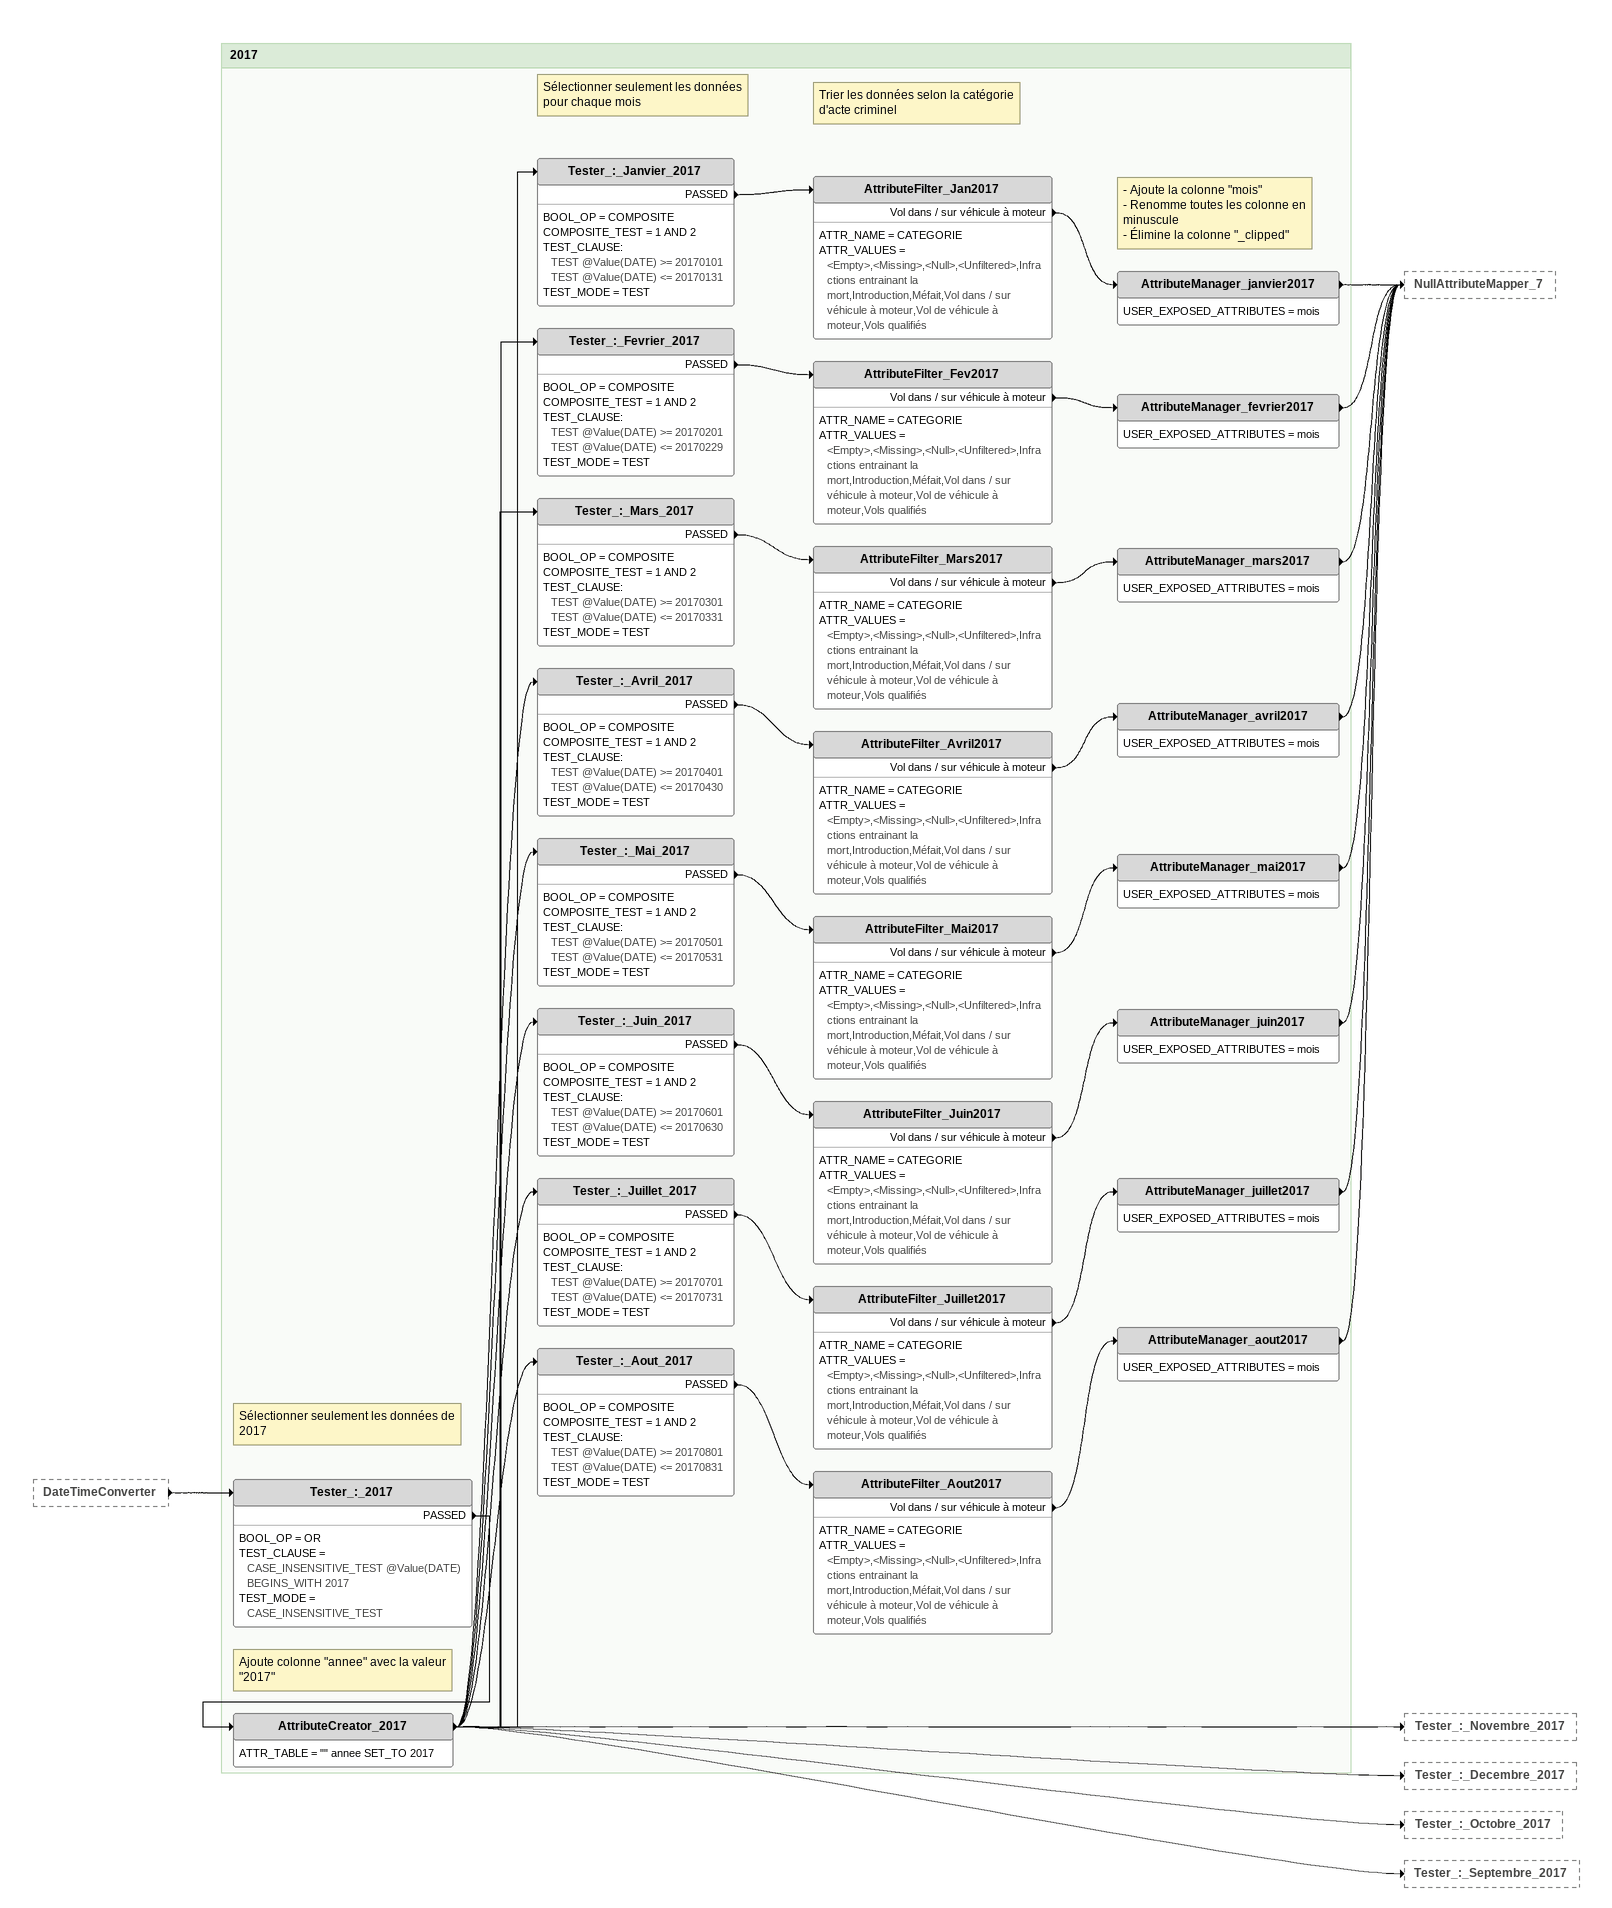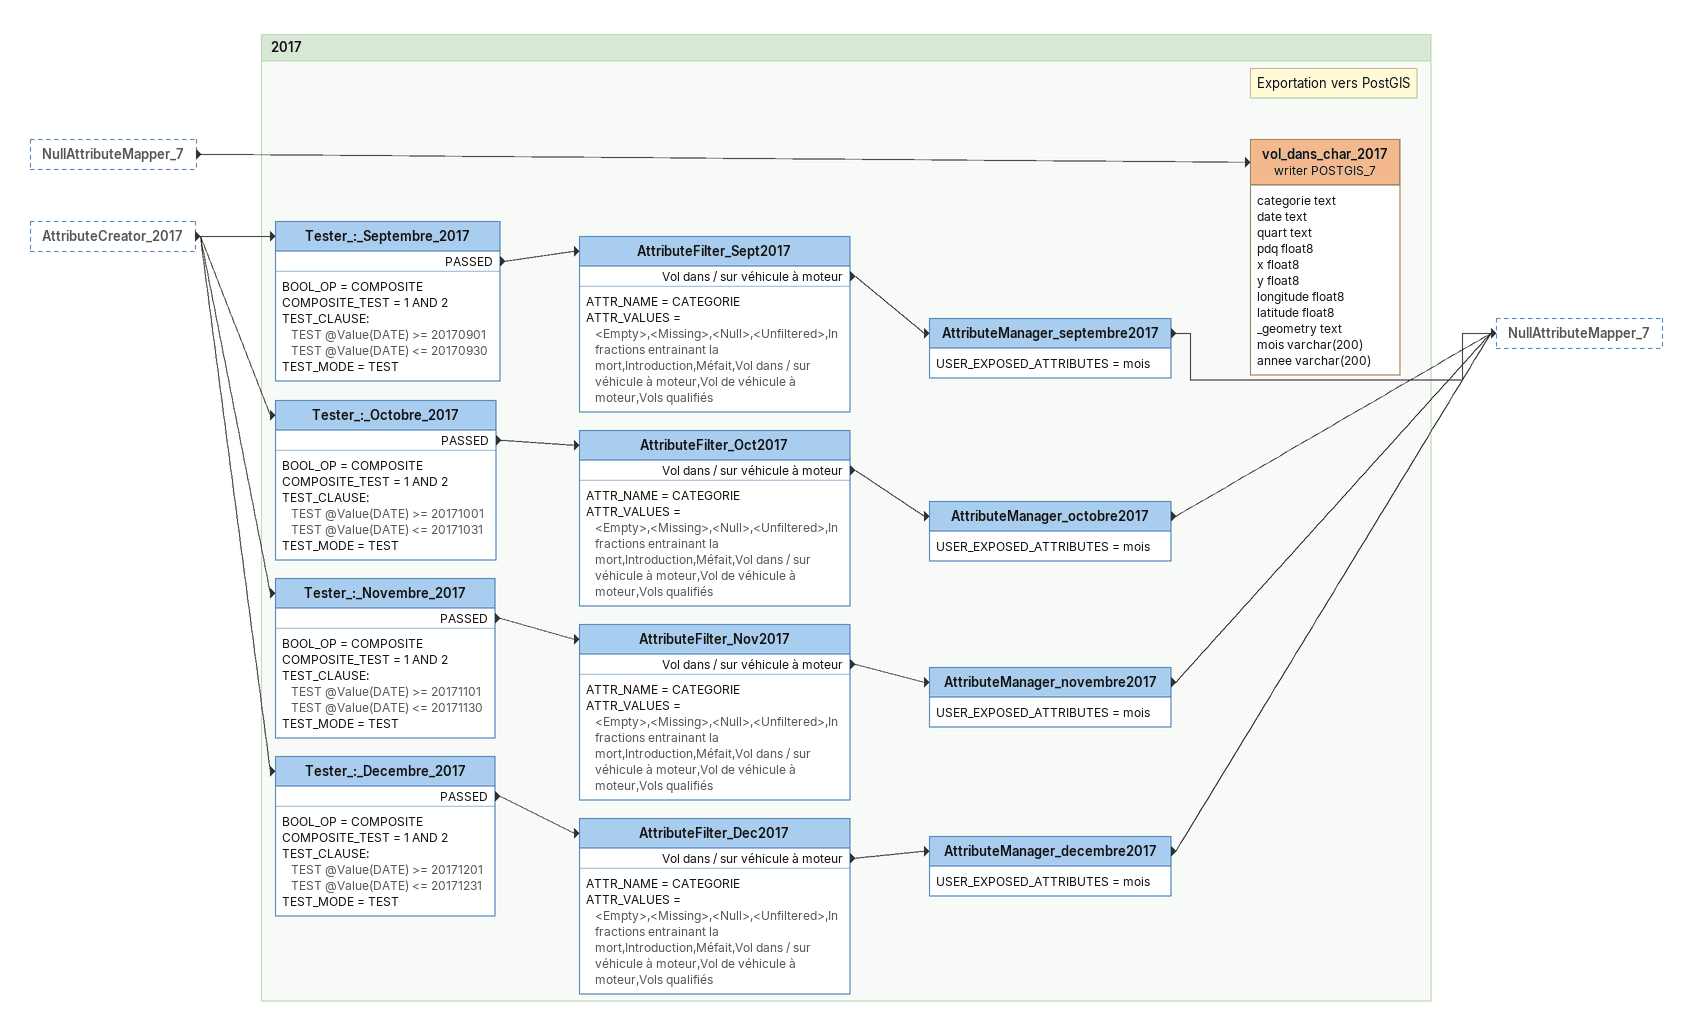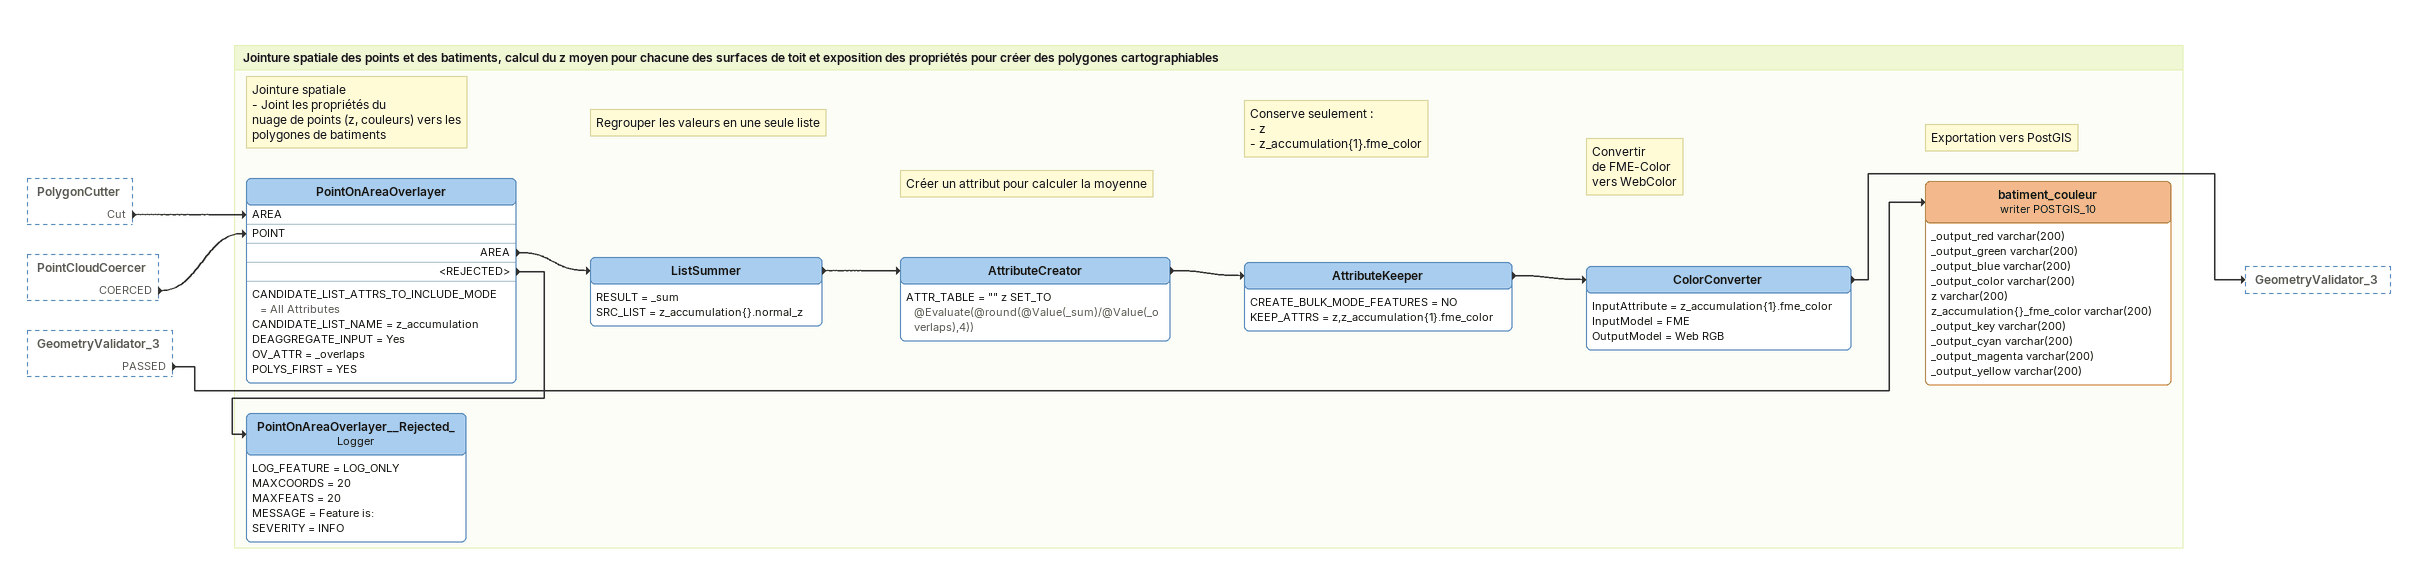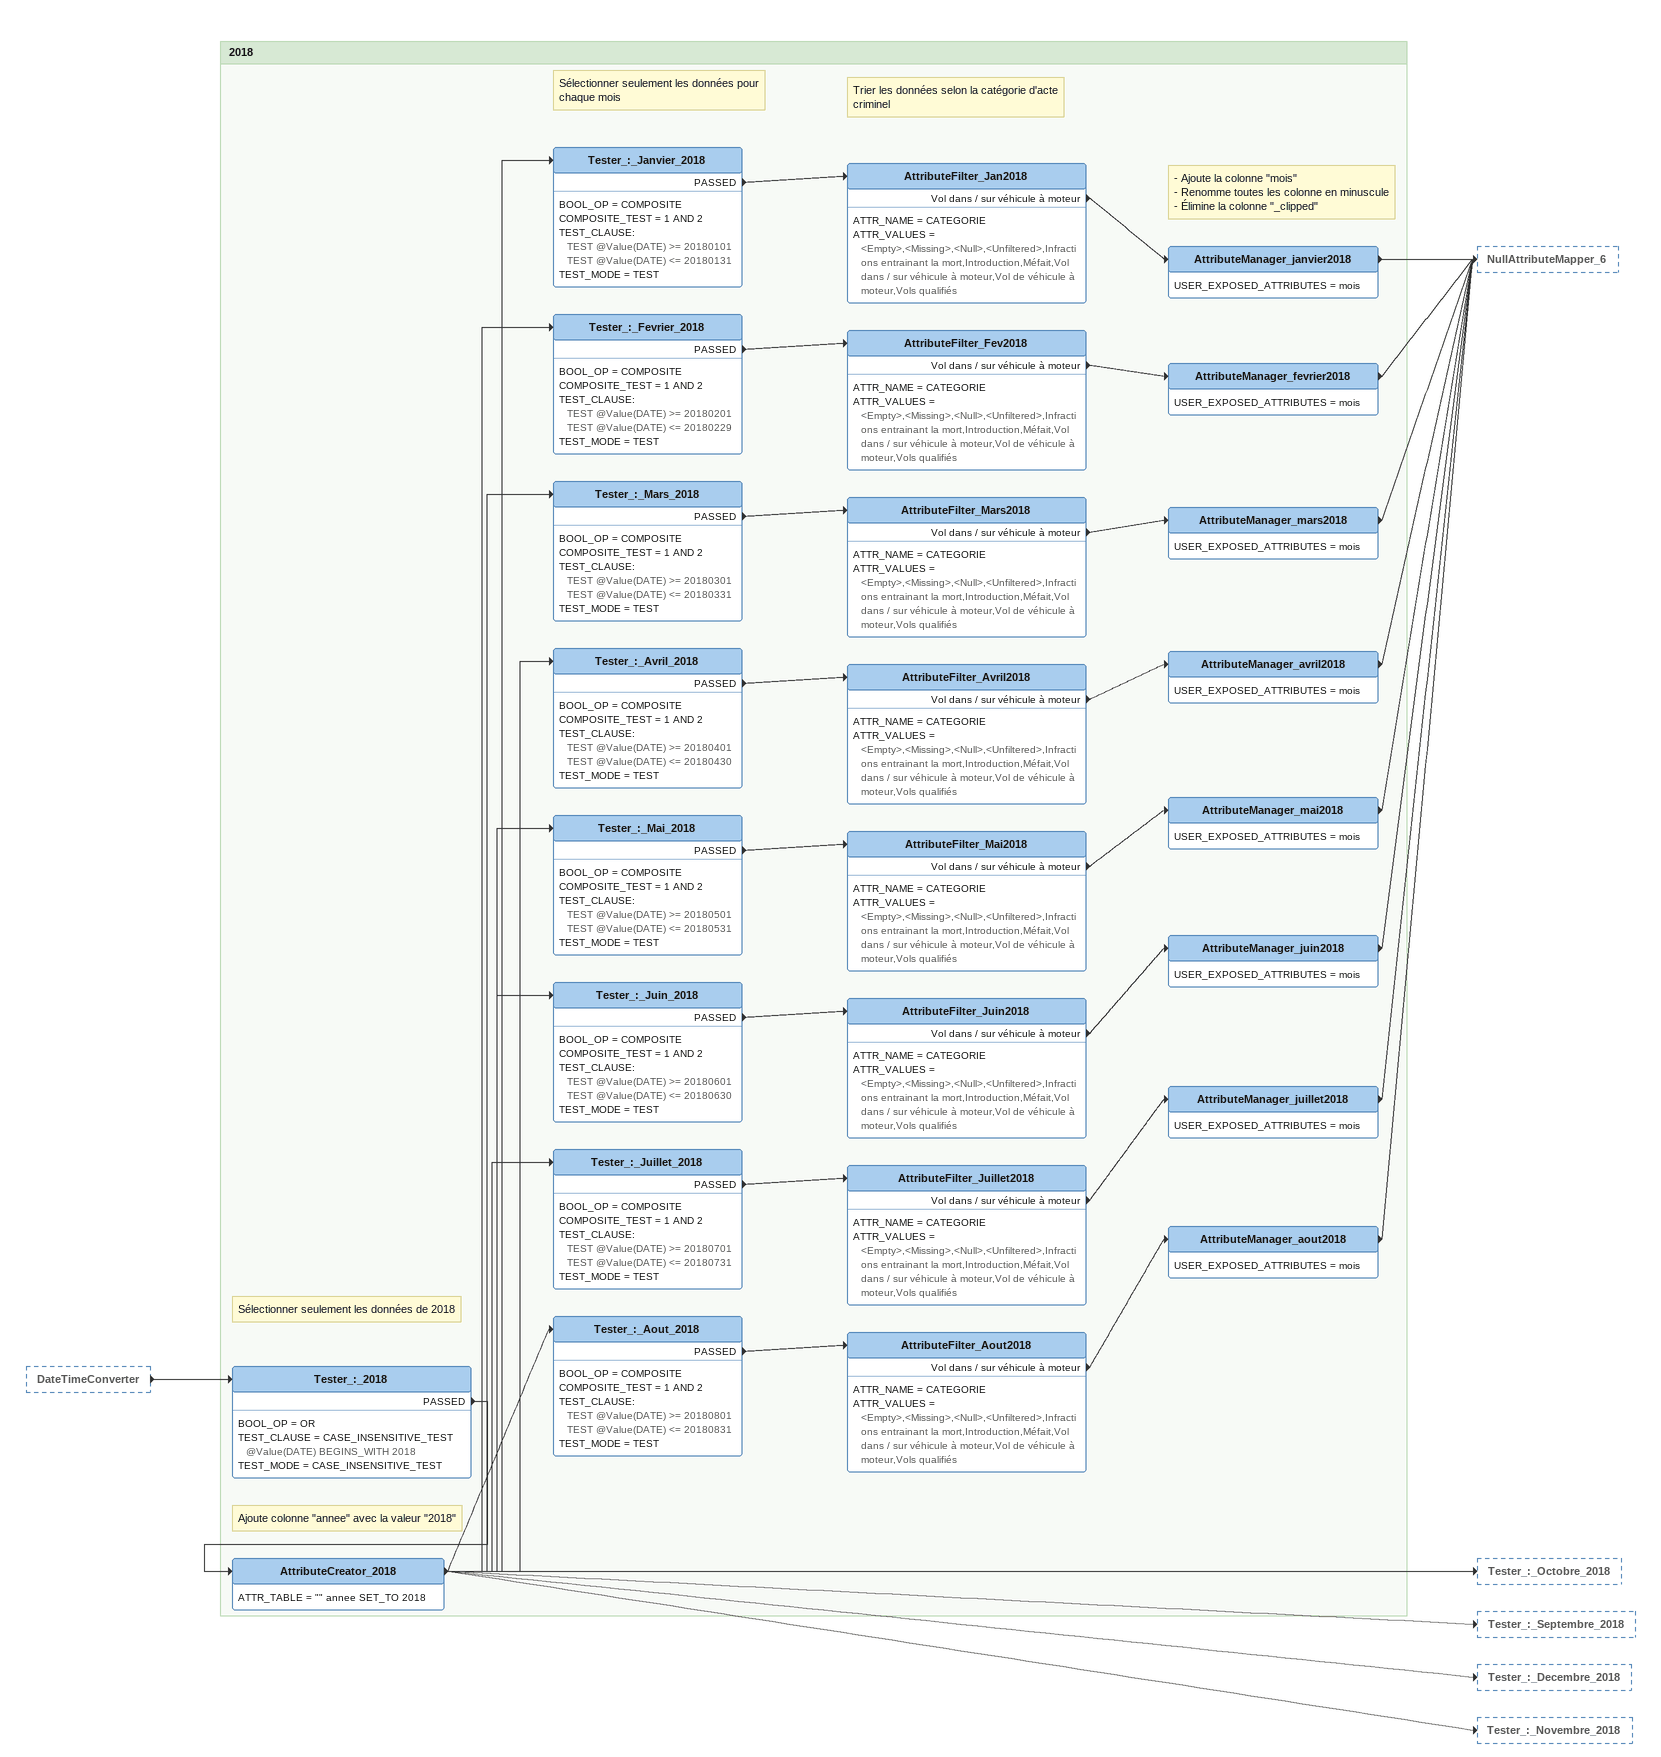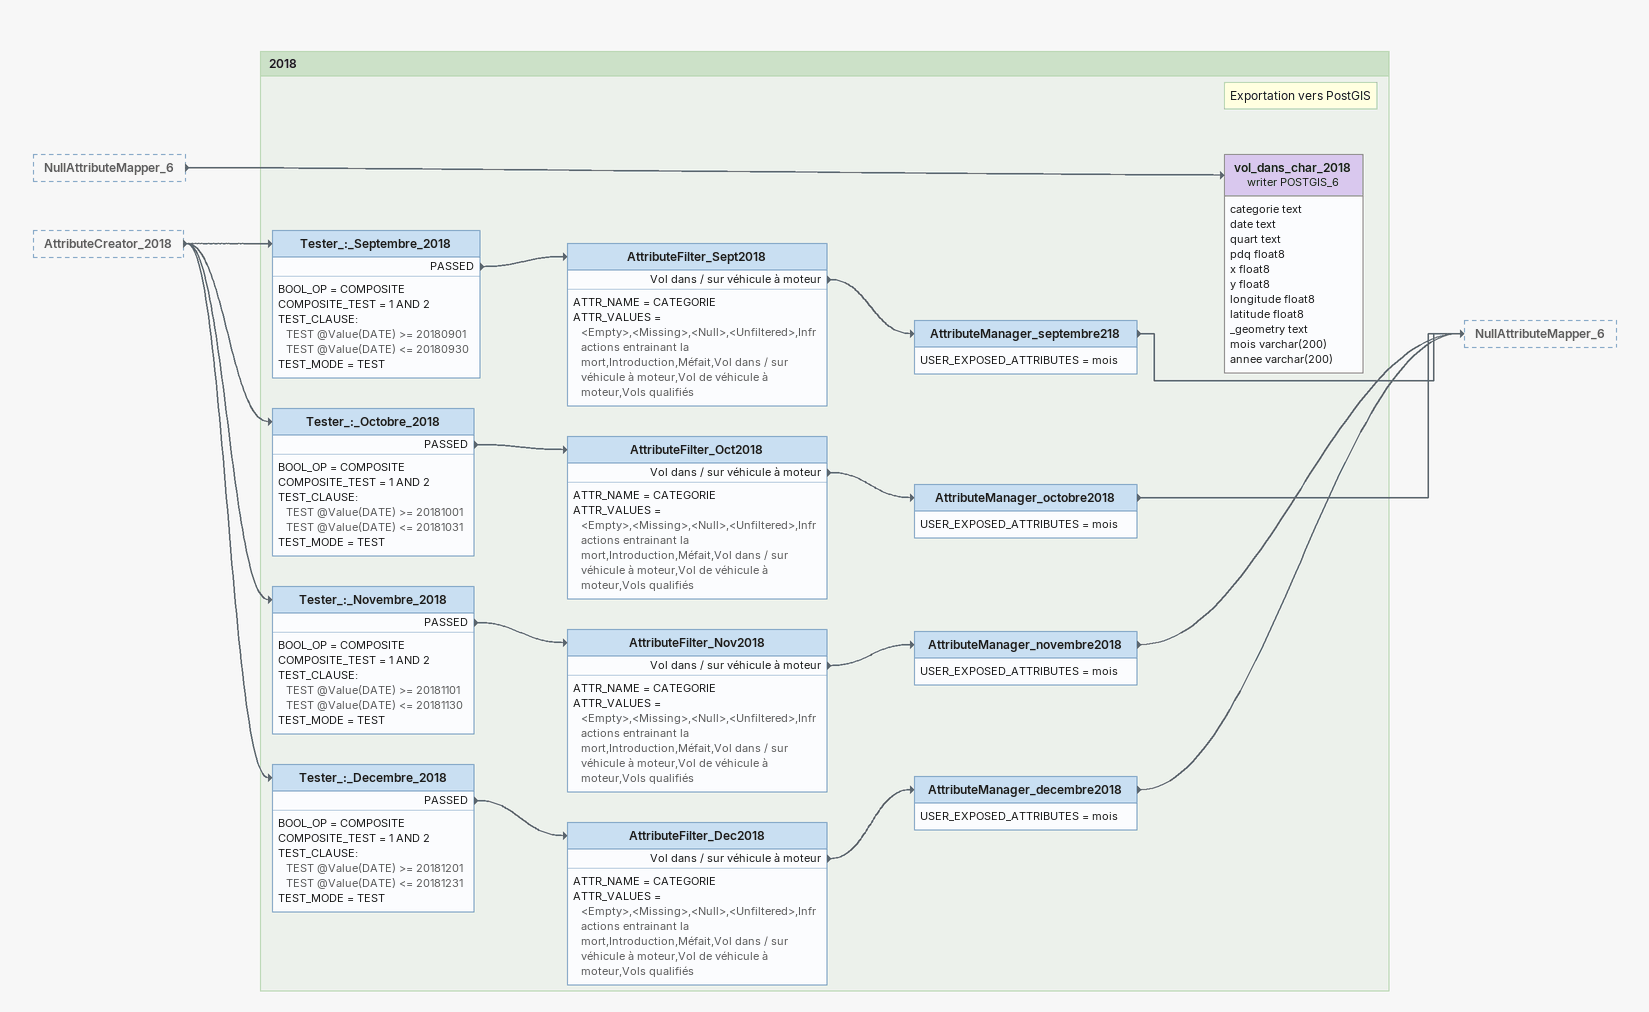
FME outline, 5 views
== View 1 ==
DateTimeConverter [outside]
    -> Tester_:_2017

Bookmark: 2017
Note: Sélectionner seulement les données de 2017
Tester_:_2017
    BOOL_OP = OR
    TEST_CLAUSE = CASE_INSENSITIVE_TEST @Value(DATE) BEGINS_WITH 2017
    TEST_MODE = CASE_INSENSITIVE_TEST
    PASSED -> AttributeCreator_2017
Note: Ajoute colonne "annee" avec la valeur "2017"
AttributeCreator_2017
    ATTR_TABLE = "" annee SET_TO 2017
    -> Tester_:_Novembre_2017
    -> Tester_:_Juin_2017
    -> Tester_:_Avril_2017
    -> Tester_:_Fevrier_2017
    -> Tester_:_Mai_2017
    -> Tester_:_Mars_2017
    -> Tester_:_Janvier_2017
    -> Tester_:_Decembre_2017
    -> Tester_:_Juillet_2017
    -> Tester_:_Octobre_2017
    -> Tester_:_Septembre_2017
    -> Tester_:_Aout_2017
Note: Sélectionner seulement les données pour chaque mois
Tester_:_Janvier_2017
    BOOL_OP = COMPOSITE
    COMPOSITE_TEST = 1 AND 2
    TEST_CLAUSE:
      TEST @Value(DATE) >= 20170101
      TEST @Value(DATE) <= 20170131
    TEST_MODE = TEST
    PASSED -> AttributeFilter_Jan2017
Note: Trier les données selon la catégorie d'acte criminel
AttributeFilter_Jan2017
    ATTR_NAME = CATEGORIE
    ATTR_VALUES = <Empty>,<Missing>,<Null>,<Unfiltered>,Infractions entrainant la mort,Introduction,Méfait,Vol dans / sur véhicule à moteur,Vol de véhicule à moteur,Vols qualifiés
    Vol dans / sur véhicule à moteur -> AttributeManager_janvier2017
Note: - Ajoute la colonne "mois" / - Renomme toutes les colonne en minuscule / - Élimine la colonne "_clipped"
AttributeManager_janvier2017
    USER_EXPOSED_ATTRIBUTES = mois
    -> NullAttributeMapper_7
Tester_:_Fevrier_2017
    BOOL_OP = COMPOSITE
    COMPOSITE_TEST = 1 AND 2
    TEST_CLAUSE:
      TEST @Value(DATE) >= 20170201
      TEST @Value(DATE) <= 20170229
    TEST_MODE = TEST
    PASSED -> AttributeFilter_Fev2017
AttributeFilter_Fev2017
    ATTR_NAME = CATEGORIE
    ATTR_VALUES = <Empty>,<Missing>,<Null>,<Unfiltered>,Infractions entrainant la mort,Introduction,Méfait,Vol dans / sur véhicule à moteur,Vol de véhicule à moteur,Vols qualifiés
    Vol dans / sur véhicule à moteur -> AttributeManager_fevrier2017
AttributeManager_fevrier2017
    USER_EXPOSED_ATTRIBUTES = mois
    -> NullAttributeMapper_7
Tester_:_Mars_2017
    BOOL_OP = COMPOSITE
    COMPOSITE_TEST = 1 AND 2
    TEST_CLAUSE:
      TEST @Value(DATE) >= 20170301
      TEST @Value(DATE) <= 20170331
    TEST_MODE = TEST
    PASSED -> AttributeFilter_Mars2017
AttributeFilter_Mars2017
    ATTR_NAME = CATEGORIE
    ATTR_VALUES = <Empty>,<Missing>,<Null>,<Unfiltered>,Infractions entrainant la mort,Introduction,Méfait,Vol dans / sur véhicule à moteur,Vol de véhicule à moteur,Vols qualifiés
    Vol dans / sur véhicule à moteur -> AttributeManager_mars2017
AttributeManager_mars2017
    USER_EXPOSED_ATTRIBUTES = mois
    -> NullAttributeMapper_7
Tester_:_Avril_2017
    BOOL_OP = COMPOSITE
    COMPOSITE_TEST = 1 AND 2
    TEST_CLAUSE:
      TEST @Value(DATE) >= 20170401
      TEST @Value(DATE) <= 20170430
    TEST_MODE = TEST
    PASSED -> AttributeFilter_Avril2017
AttributeFilter_Avril2017
    ATTR_NAME = CATEGORIE
    ATTR_VALUES = <Empty>,<Missing>,<Null>,<Unfiltered>,Infractions entrainant la mort,Introduction,Méfait,Vol dans / sur véhicule à moteur,Vol de véhicule à moteur,Vols qualifiés
    Vol dans / sur véhicule à moteur -> AttributeManager_avril2017
AttributeManager_avril2017
    USER_EXPOSED_ATTRIBUTES = mois
    -> NullAttributeMapper_7
Tester_:_Mai_2017
    BOOL_OP = COMPOSITE
    COMPOSITE_TEST = 1 AND 2
    TEST_CLAUSE:
      TEST @Value(DATE) >= 20170501
      TEST @Value(DATE) <= 20170531
    TEST_MODE = TEST
    PASSED -> AttributeFilter_Mai2017
AttributeFilter_Mai2017
    ATTR_NAME = CATEGORIE
    ATTR_VALUES = <Empty>,<Missing>,<Null>,<Unfiltered>,Infractions entrainant la mort,Introduction,Méfait,Vol dans / sur véhicule à moteur,Vol de véhicule à moteur,Vols qualifiés
    Vol dans / sur véhicule à moteur -> AttributeManager_mai2017
AttributeManager_mai2017
    USER_EXPOSED_ATTRIBUTES = mois
    -> NullAttributeMapper_7
Tester_:_Juin_2017
    BOOL_OP = COMPOSITE
    COMPOSITE_TEST = 1 AND 2
    TEST_CLAUSE:
      TEST @Value(DATE) >= 20170601
      TEST @Value(DATE) <= 20170630
    TEST_MODE = TEST
    PASSED -> AttributeFilter_Juin2017
AttributeFilter_Juin2017
    ATTR_NAME = CATEGORIE
    ATTR_VALUES = <Empty>,<Missing>,<Null>,<Unfiltered>,Infractions entrainant la mort,Introduction,Méfait,Vol dans / sur véhicule à moteur,Vol de véhicule à moteur,Vols qualifiés
    Vol dans / sur véhicule à moteur -> AttributeManager_juin2017
AttributeManager_juin2017
    USER_EXPOSED_ATTRIBUTES = mois
    -> NullAttributeMapper_7
Tester_:_Juillet_2017
    BOOL_OP = COMPOSITE
    COMPOSITE_TEST = 1 AND 2
    TEST_CLAUSE:
      TEST @Value(DATE) >= 20170701
      TEST @Value(DATE) <= 20170731
    TEST_MODE = TEST
    PASSED -> AttributeFilter_Juillet2017
AttributeFilter_Juillet2017
    ATTR_NAME = CATEGORIE
    ATTR_VALUES = <Empty>,<Missing>,<Null>,<Unfiltered>,Infractions entrainant la mort,Introduction,Méfait,Vol dans / sur véhicule à moteur,Vol de véhicule à moteur,Vols qualifiés
    Vol dans / sur véhicule à moteur -> AttributeManager_juillet2017
AttributeManager_juillet2017
    USER_EXPOSED_ATTRIBUTES = mois
    -> NullAttributeMapper_7
Tester_:_Aout_2017
    BOOL_OP = COMPOSITE
    COMPOSITE_TEST = 1 AND 2
    TEST_CLAUSE:
      TEST @Value(DATE) >= 20170801
      TEST @Value(DATE) <= 20170831
    TEST_MODE = TEST
    PASSED -> AttributeFilter_Aout2017
AttributeFilter_Aout2017
    ATTR_NAME = CATEGORIE
    ATTR_VALUES = <Empty>,<Missing>,<Null>,<Unfiltered>,Infractions entrainant la mort,Introduction,Méfait,Vol dans / sur véhicule à moteur,Vol de véhicule à moteur,Vols qualifiés
    Vol dans / sur véhicule à moteur -> AttributeManager_aout2017
AttributeManager_aout2017
    USER_EXPOSED_ATTRIBUTES = mois
    -> NullAttributeMapper_7

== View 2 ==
NullAttributeMapper_7 [outside]
    -> vol_dans_char_2017 (writer POSTGIS_7)
AttributeCreator_2017 [outside]
    -> Tester_:_Novembre_2017
    -> Tester_:_Decembre_2017
    -> Tester_:_Octobre_2017
    -> Tester_:_Septembre_2017

Bookmark: 2017
Tester_:_Septembre_2017
    BOOL_OP = COMPOSITE
    COMPOSITE_TEST = 1 AND 2
    TEST_CLAUSE:
      TEST @Value(DATE) >= 20170901
      TEST @Value(DATE) <= 20170930
    TEST_MODE = TEST
    PASSED -> AttributeFilter_Sept2017
AttributeFilter_Sept2017
    ATTR_NAME = CATEGORIE
    ATTR_VALUES = <Empty>,<Missing>,<Null>,<Unfiltered>,Infractions entrainant la mort,Introduction,Méfait,Vol dans / sur véhicule à moteur,Vol de véhicule à moteur,Vols qualifiés
    Vol dans / sur véhicule à moteur -> AttributeManager_septembre2017
AttributeManager_septembre2017
    USER_EXPOSED_ATTRIBUTES = mois
    -> NullAttributeMapper_7
Tester_:_Octobre_2017
    BOOL_OP = COMPOSITE
    COMPOSITE_TEST = 1 AND 2
    TEST_CLAUSE:
      TEST @Value(DATE) >= 20171001
      TEST @Value(DATE) <= 20171031
    TEST_MODE = TEST
    PASSED -> AttributeFilter_Oct2017
AttributeFilter_Oct2017
    ATTR_NAME = CATEGORIE
    ATTR_VALUES = <Empty>,<Missing>,<Null>,<Unfiltered>,Infractions entrainant la mort,Introduction,Méfait,Vol dans / sur véhicule à moteur,Vol de véhicule à moteur,Vols qualifiés
    Vol dans / sur véhicule à moteur -> AttributeManager_octobre2017
AttributeManager_octobre2017
    USER_EXPOSED_ATTRIBUTES = mois
    -> NullAttributeMapper_7
Tester_:_Novembre_2017
    BOOL_OP = COMPOSITE
    COMPOSITE_TEST = 1 AND 2
    TEST_CLAUSE:
      TEST @Value(DATE) >= 20171101
      TEST @Value(DATE) <= 20171130
    TEST_MODE = TEST
    PASSED -> AttributeFilter_Nov2017
AttributeFilter_Nov2017
    ATTR_NAME = CATEGORIE
    ATTR_VALUES = <Empty>,<Missing>,<Null>,<Unfiltered>,Infractions entrainant la mort,Introduction,Méfait,Vol dans / sur véhicule à moteur,Vol de véhicule à moteur,Vols qualifiés
    Vol dans / sur véhicule à moteur -> AttributeManager_novembre2017
AttributeManager_novembre2017
    USER_EXPOSED_ATTRIBUTES = mois
    -> NullAttributeMapper_7
Tester_:_Decembre_2017
    BOOL_OP = COMPOSITE
    COMPOSITE_TEST = 1 AND 2
    TEST_CLAUSE:
      TEST @Value(DATE) >= 20171201
      TEST @Value(DATE) <= 20171231
    TEST_MODE = TEST
    PASSED -> AttributeFilter_Dec2017
AttributeFilter_Dec2017
    ATTR_NAME = CATEGORIE
    ATTR_VALUES = <Empty>,<Missing>,<Null>,<Unfiltered>,Infractions entrainant la mort,Introduction,Méfait,Vol dans / sur véhicule à moteur,Vol de véhicule à moteur,Vols qualifiés
    Vol dans / sur véhicule à moteur -> AttributeManager_decembre2017
AttributeManager_decembre2017
    USER_EXPOSED_ATTRIBUTES = mois
    -> NullAttributeMapper_7
Note: Exportation vers PostGIS
vol_dans_char_2017 (writer POSTGIS_7)
    attributes: categorie text, date text, quart text, pdq float8, x float8, y float8, longitude float8, latitude float8, _geometry text, mois varchar(200), annee varchar(200)

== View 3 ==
PolygonCutter [outside]
    Cut -> PointOnAreaOverlayer [AREA]
PointCloudCoercer [outside]
    COERCED -> PointOnAreaOverlayer [POINT]
GeometryValidator_3 [outside]
    PASSED -> batiment_couleur (writer POSTGIS_10)

Bookmark: Jointure spatiale des points et des batiments, calcul du z moyen pour chacune des surfaces de toit et exposition des propriétés pour créer des polygones cartographiables
Note: Jointure spatiale / - Joint les propriétés du / nuage de points (z, couleurs) vers les polygones de batiments
PointOnAreaOverlayer
    CANDIDATE_LIST_ATTRS_TO_INCLUDE_MODE = All Attributes
    CANDIDATE_LIST_NAME = z_accumulation
    DEAGGREGATE_INPUT = Yes
    OV_ATTR = _overlaps
    POLYS_FIRST = YES
    AREA -> ListSummer
    <REJECTED> -> PointOnAreaOverlayer__Rejected_
Note: Regrouper les valeurs en une seule liste
ListSummer
    RESULT = _sum
    SRC_LIST = z_accumulation{}.normal_z
    -> AttributeCreator
Note: Créer un attribut pour calculer la moyenne
AttributeCreator
    ATTR_TABLE = "" z SET_TO @Evaluate(@round(@Value(_sum)/@Value(_overlaps),4))
    -> AttributeKeeper
Note: Conserve seulement : / - z / - z_accumulation{1}.fme_color
AttributeKeeper
    CREATE_BULK_MODE_FEATURES = NO
    KEEP_ATTRS = z,z_accumulation{1}.fme_color
    -> ColorConverter
Note: Convertir / de FME-Color / vers WebColor
ColorConverter
    InputAttribute = z_accumulation{1}.fme_color
    InputModel = FME
    OutputModel = Web RGB
    -> GeometryValidator_3
Note: Exportation vers PostGIS
batiment_couleur (writer POSTGIS_10)
    attributes: _output_red varchar(200), _output_green varchar(200), _output_blue varchar(200), _output_color varchar(200), z varchar(200), z_accumulation{}_fme_color varchar(200), _output_key varchar(200), _output_cyan varchar(200), _output_magenta varchar(200), _output_yellow varchar(200)
PointOnAreaOverlayer__Rejected_: Logger
    LOG_FEATURE = LOG_ONLY
    MAXCOORDS = 20
    MAXFEATS = 20
    MESSAGE = Feature is:
    SEVERITY = INFO

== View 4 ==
DateTimeConverter [outside]
    -> Tester_:_2018

Bookmark: 2018
Note: Sélectionner seulement les données de 2018
Tester_:_2018
    BOOL_OP = OR
    TEST_CLAUSE = CASE_INSENSITIVE_TEST @Value(DATE) BEGINS_WITH 2018
    TEST_MODE = CASE_INSENSITIVE_TEST
    PASSED -> AttributeCreator_2018
Note: Ajoute colonne "annee" avec la valeur "2018"
AttributeCreator_2018
    ATTR_TABLE = "" annee SET_TO 2018
    -> Tester_:_Octobre_2018
    -> Tester_:_Avril_2018
    -> Tester_:_Juin_2018
    -> Tester_:_Janvier_2018
    -> Tester_:_Fevrier_2018
    -> Tester_:_Septembre_2018
    -> Tester_:_Aout_2018
    -> Tester_:_Decembre_2018
    -> Tester_:_Mars_2018
    -> Tester_:_Novembre_2018
    -> Tester_:_Juillet_2018
    -> Tester_:_Mai_2018
Note: Sélectionner seulement les données pour chaque mois
Tester_:_Janvier_2018
    BOOL_OP = COMPOSITE
    COMPOSITE_TEST = 1 AND 2
    TEST_CLAUSE:
      TEST @Value(DATE) >= 20180101
      TEST @Value(DATE) <= 20180131
    TEST_MODE = TEST
    PASSED -> AttributeFilter_Jan2018
Note: Trier les données selon la catégorie d'acte criminel
AttributeFilter_Jan2018
    ATTR_NAME = CATEGORIE
    ATTR_VALUES = <Empty>,<Missing>,<Null>,<Unfiltered>,Infractions entrainant la mort,Introduction,Méfait,Vol dans / sur véhicule à moteur,Vol de véhicule à moteur,Vols qualifiés
    Vol dans / sur véhicule à moteur -> AttributeManager_janvier2018
Note: - Ajoute la colonne "mois" / - Renomme toutes les colonne en minuscule / - Élimine la colonne "_clipped"
AttributeManager_janvier2018
    USER_EXPOSED_ATTRIBUTES = mois
    -> NullAttributeMapper_6
Tester_:_Fevrier_2018
    BOOL_OP = COMPOSITE
    COMPOSITE_TEST = 1 AND 2
    TEST_CLAUSE:
      TEST @Value(DATE) >= 20180201
      TEST @Value(DATE) <= 20180229
    TEST_MODE = TEST
    PASSED -> AttributeFilter_Fev2018
AttributeFilter_Fev2018
    ATTR_NAME = CATEGORIE
    ATTR_VALUES = <Empty>,<Missing>,<Null>,<Unfiltered>,Infractions entrainant la mort,Introduction,Méfait,Vol dans / sur véhicule à moteur,Vol de véhicule à moteur,Vols qualifiés
    Vol dans / sur véhicule à moteur -> AttributeManager_fevrier2018
AttributeManager_fevrier2018
    USER_EXPOSED_ATTRIBUTES = mois
    -> NullAttributeMapper_6
Tester_:_Mars_2018
    BOOL_OP = COMPOSITE
    COMPOSITE_TEST = 1 AND 2
    TEST_CLAUSE:
      TEST @Value(DATE) >= 20180301
      TEST @Value(DATE) <= 20180331
    TEST_MODE = TEST
    PASSED -> AttributeFilter_Mars2018
AttributeFilter_Mars2018
    ATTR_NAME = CATEGORIE
    ATTR_VALUES = <Empty>,<Missing>,<Null>,<Unfiltered>,Infractions entrainant la mort,Introduction,Méfait,Vol dans / sur véhicule à moteur,Vol de véhicule à moteur,Vols qualifiés
    Vol dans / sur véhicule à moteur -> AttributeManager_mars2018
AttributeManager_mars2018
    USER_EXPOSED_ATTRIBUTES = mois
    -> NullAttributeMapper_6
Tester_:_Avril_2018
    BOOL_OP = COMPOSITE
    COMPOSITE_TEST = 1 AND 2
    TEST_CLAUSE:
      TEST @Value(DATE) >= 20180401
      TEST @Value(DATE) <= 20180430
    TEST_MODE = TEST
    PASSED -> AttributeFilter_Avril2018
AttributeFilter_Avril2018
    ATTR_NAME = CATEGORIE
    ATTR_VALUES = <Empty>,<Missing>,<Null>,<Unfiltered>,Infractions entrainant la mort,Introduction,Méfait,Vol dans / sur véhicule à moteur,Vol de véhicule à moteur,Vols qualifiés
    Vol dans / sur véhicule à moteur -> AttributeManager_avril2018
AttributeManager_avril2018
    USER_EXPOSED_ATTRIBUTES = mois
    -> NullAttributeMapper_6
Tester_:_Mai_2018
    BOOL_OP = COMPOSITE
    COMPOSITE_TEST = 1 AND 2
    TEST_CLAUSE:
      TEST @Value(DATE) >= 20180501
      TEST @Value(DATE) <= 20180531
    TEST_MODE = TEST
    PASSED -> AttributeFilter_Mai2018
AttributeFilter_Mai2018
    ATTR_NAME = CATEGORIE
    ATTR_VALUES = <Empty>,<Missing>,<Null>,<Unfiltered>,Infractions entrainant la mort,Introduction,Méfait,Vol dans / sur véhicule à moteur,Vol de véhicule à moteur,Vols qualifiés
    Vol dans / sur véhicule à moteur -> AttributeManager_mai2018
AttributeManager_mai2018
    USER_EXPOSED_ATTRIBUTES = mois
    -> NullAttributeMapper_6
Tester_:_Juin_2018
    BOOL_OP = COMPOSITE
    COMPOSITE_TEST = 1 AND 2
    TEST_CLAUSE:
      TEST @Value(DATE) >= 20180601
      TEST @Value(DATE) <= 20180630
    TEST_MODE = TEST
    PASSED -> AttributeFilter_Juin2018
AttributeFilter_Juin2018
    ATTR_NAME = CATEGORIE
    ATTR_VALUES = <Empty>,<Missing>,<Null>,<Unfiltered>,Infractions entrainant la mort,Introduction,Méfait,Vol dans / sur véhicule à moteur,Vol de véhicule à moteur,Vols qualifiés
    Vol dans / sur véhicule à moteur -> AttributeManager_juin2018
AttributeManager_juin2018
    USER_EXPOSED_ATTRIBUTES = mois
    -> NullAttributeMapper_6
Tester_:_Juillet_2018
    BOOL_OP = COMPOSITE
    COMPOSITE_TEST = 1 AND 2
    TEST_CLAUSE:
      TEST @Value(DATE) >= 20180701
      TEST @Value(DATE) <= 20180731
    TEST_MODE = TEST
    PASSED -> AttributeFilter_Juillet2018
AttributeFilter_Juillet2018
    ATTR_NAME = CATEGORIE
    ATTR_VALUES = <Empty>,<Missing>,<Null>,<Unfiltered>,Infractions entrainant la mort,Introduction,Méfait,Vol dans / sur véhicule à moteur,Vol de véhicule à moteur,Vols qualifiés
    Vol dans / sur véhicule à moteur -> AttributeManager_juillet2018
AttributeManager_juillet2018
    USER_EXPOSED_ATTRIBUTES = mois
    -> NullAttributeMapper_6
Tester_:_Aout_2018
    BOOL_OP = COMPOSITE
    COMPOSITE_TEST = 1 AND 2
    TEST_CLAUSE:
      TEST @Value(DATE) >= 20180801
      TEST @Value(DATE) <= 20180831
    TEST_MODE = TEST
    PASSED -> AttributeFilter_Aout2018
AttributeFilter_Aout2018
    ATTR_NAME = CATEGORIE
    ATTR_VALUES = <Empty>,<Missing>,<Null>,<Unfiltered>,Infractions entrainant la mort,Introduction,Méfait,Vol dans / sur véhicule à moteur,Vol de véhicule à moteur,Vols qualifiés
    Vol dans / sur véhicule à moteur -> AttributeManager_aout2018
AttributeManager_aout2018
    USER_EXPOSED_ATTRIBUTES = mois
    -> NullAttributeMapper_6

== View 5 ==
NullAttributeMapper_6 [outside]
    -> vol_dans_char_2018 (writer POSTGIS_6)
AttributeCreator_2018 [outside]
    -> Tester_:_Octobre_2018
    -> Tester_:_Septembre_2018
    -> Tester_:_Decembre_2018
    -> Tester_:_Novembre_2018

Bookmark: 2018
Tester_:_Septembre_2018
    BOOL_OP = COMPOSITE
    COMPOSITE_TEST = 1 AND 2
    TEST_CLAUSE:
      TEST @Value(DATE) >= 20180901
      TEST @Value(DATE) <= 20180930
    TEST_MODE = TEST
    PASSED -> AttributeFilter_Sept2018
AttributeFilter_Sept2018
    ATTR_NAME = CATEGORIE
    ATTR_VALUES = <Empty>,<Missing>,<Null>,<Unfiltered>,Infractions entrainant la mort,Introduction,Méfait,Vol dans / sur véhicule à moteur,Vol de véhicule à moteur,Vols qualifiés
    Vol dans / sur véhicule à moteur -> AttributeManager_septembre218
AttributeManager_septembre218
    USER_EXPOSED_ATTRIBUTES = mois
    -> NullAttributeMapper_6
Tester_:_Octobre_2018
    BOOL_OP = COMPOSITE
    COMPOSITE_TEST = 1 AND 2
    TEST_CLAUSE:
      TEST @Value(DATE) >= 20181001
      TEST @Value(DATE) <= 20181031
    TEST_MODE = TEST
    PASSED -> AttributeFilter_Oct2018
AttributeFilter_Oct2018
    ATTR_NAME = CATEGORIE
    ATTR_VALUES = <Empty>,<Missing>,<Null>,<Unfiltered>,Infractions entrainant la mort,Introduction,Méfait,Vol dans / sur véhicule à moteur,Vol de véhicule à moteur,Vols qualifiés
    Vol dans / sur véhicule à moteur -> AttributeManager_octobre2018
AttributeManager_octobre2018
    USER_EXPOSED_ATTRIBUTES = mois
    -> NullAttributeMapper_6
Tester_:_Novembre_2018
    BOOL_OP = COMPOSITE
    COMPOSITE_TEST = 1 AND 2
    TEST_CLAUSE:
      TEST @Value(DATE) >= 20181101
      TEST @Value(DATE) <= 20181130
    TEST_MODE = TEST
    PASSED -> AttributeFilter_Nov2018
AttributeFilter_Nov2018
    ATTR_NAME = CATEGORIE
    ATTR_VALUES = <Empty>,<Missing>,<Null>,<Unfiltered>,Infractions entrainant la mort,Introduction,Méfait,Vol dans / sur véhicule à moteur,Vol de véhicule à moteur,Vols qualifiés
    Vol dans / sur véhicule à moteur -> AttributeManager_novembre2018
AttributeManager_novembre2018
    USER_EXPOSED_ATTRIBUTES = mois
    -> NullAttributeMapper_6
Tester_:_Decembre_2018
    BOOL_OP = COMPOSITE
    COMPOSITE_TEST = 1 AND 2
    TEST_CLAUSE:
      TEST @Value(DATE) >= 20181201
      TEST @Value(DATE) <= 20181231
    TEST_MODE = TEST
    PASSED -> AttributeFilter_Dec2018
AttributeFilter_Dec2018
    ATTR_NAME = CATEGORIE
    ATTR_VALUES = <Empty>,<Missing>,<Null>,<Unfiltered>,Infractions entrainant la mort,Introduction,Méfait,Vol dans / sur véhicule à moteur,Vol de véhicule à moteur,Vols qualifiés
    Vol dans / sur véhicule à moteur -> AttributeManager_decembre2018
AttributeManager_decembre2018
    USER_EXPOSED_ATTRIBUTES = mois
    -> NullAttributeMapper_6
Note: Exportation vers PostGIS
vol_dans_char_2018 (writer POSTGIS_6)
    attributes: categorie text, date text, quart text, pdq float8, x float8, y float8, longitude float8, latitude float8, _geometry text, mois varchar(200), annee varchar(200)
